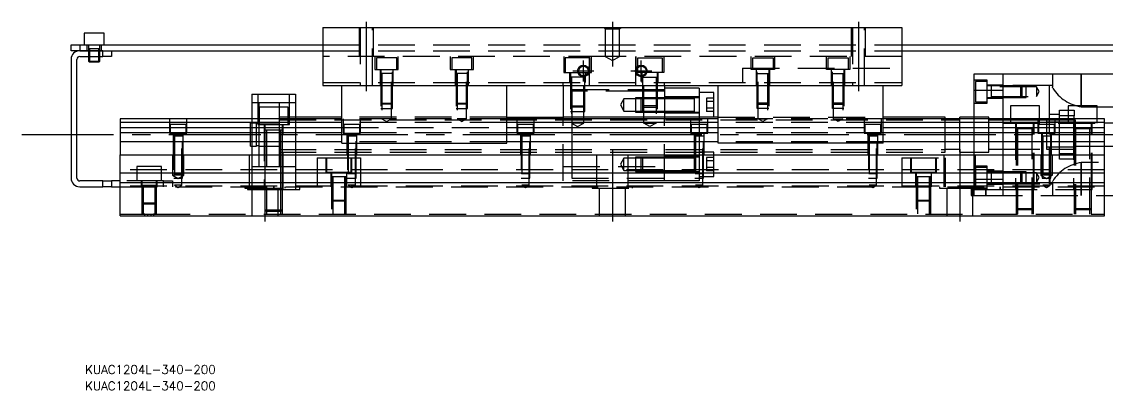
# Model space of a CAD drawing. Extents: x -28 to 553, y -302 to 112.
# Drawn here: x -17 to 358, y -301.5 to -174.2 of the extents above; entities that cross this region are included whole.
import ezdxf

# ---------------------------------------------------------------- set-up
doc = ezdxf.new("R2010")
doc.units = 0
doc.linetypes.add('CENTER', pattern=[50.8, 31.75, -6.35, 6.35, -6.35])
doc.linetypes.add('DASHED', pattern=[19.05, 12.7, -6.35])
doc.layers.get('0').update_dxf_attribs({"linetype": 'CONTINUOUS'})
doc.layers.add('CENTER', color=1, linetype='CENTER')
doc.styles.get("Standard").update_dxf_attribs({"font": 'txt.shx', "height": 3, "bigfont": 'bigfont.shx'})

# ---------------------------------------------------------------- blocks, each defined once
blk = doc.blocks.new('*U2')
at = {"color": 7, "linetype": 'CONTINUOUS'}
blk.add_text('KUAC1204L-340-200', height=3, dxfattribs=at).set_placement((4.84, -301.51))
blk = doc.blocks.new('*U3')
at = {"color": 7, "linetype": 'CONTINUOUS'}
blk.add_text('KUAC1204L-340-200', height=3, dxfattribs=at).set_placement((4.84, -295.86))

msp = doc.modelspace()

# ---------------------------------------------------------------- linework, layer by layer
at = {"color": 7, "linetype": 'CONTINUOUS'}
for p, q in [((87, -176.21), (87, -196.21)), ((87, -176.21), (287, -176.21)), ((287, -176.21), (287, -196.21)), ((11.5, -178.21), (4.5, -178.21)), ((4.5, -178.21), (4.5, -182.21)), ((11.5, -182.21), (11.5, -178.21)), ((0, -184.21), (0, -182.21)), ((0, -182.21), (3, -182.21)), ((3, -182.21), (3, -184.21)), ((3, -182.21), (87, -182.21)), ((287, -182.21), (371, -182.21)), ((3, -184.21), (0, -184.21)), ((0, -187.21), (0, -228.21)), ((2, -228.21), (2, -187.21)), ((3, -184.21), (11, -184.21)), ((11, -184.21), (3, -184.21)), ((3, -186.21), (11, -186.21)), ((6, -186.21), (6, -187.86)), ((6.35, -186.21), (6.35, -188.21)), ((9.65, -188.21), (9.65, -186.21)), ((10, -187.86), (10, -186.21)), ((11, -184.21), (87, -184.21)), ((11, -186.21), (11, -184.21)), ((14, -186.21), (11, -186.21)), ((14, -184.21), (14, -186.21)), ((287, -184.21), (363, -184.21)), ((6, -187.86), (10, -187.86)), ((6, -187.86), (6.35, -188.21)), ((9.65, -188.21), (6.35, -188.21)), ((9.65, -188.21), (10, -187.86)), ((312, -197.88029), (312, -192.21)), ((312, -192.21), (322, -192.21)), ((322, -192.21), (375, -192.21)), ((322, -207.71), (322, -192.21)), ((87, -196.21), (287, -196.21)), ((93.5, -216.21), (93.5, -196.21)), ((150.5, -216.21), (150.5, -196.21)), ((170, -196.21), (170, -207.71)), ((205, -196.21), (205, -207.71)), ((217, -197.21), (205, -197.21)), ((217, -197.21), (217, -207.71)), ((222, -198.71), (217, -198.71)), ((222, -207.21), (222, -198.71)), ((223.5, -216.21), (223.5, -196.21)), ((280.5, -216.21), (280.5, -196.21)), ((312, -197.88029), (322, -197.88029)), ((312, -207.71), (312, -197.88029)), ((62.5, -199.21), (62.5, -207.71)), ((62.5, -199.21), (77.5, -199.21)), ((77.5, -199.21), (77.5, -207.71)), ((219.5, -200.650598), (219.5, -201.8053)), ((222, -200.650598), (219.5, -200.650598)), ((222, -201.8053), (219.5, -201.8053)), ((219.5, -201.8053), (219.5, -204.1147)), ((222, -204.1147), (219.5, -204.1147)), ((219.5, -204.1147), (219.5, -205.269402)), ((222, -205.269402), (219.5, -205.269402)), ((334.5, -203.21), (324.5, -203.21)), ((324.5, -203.21), (324.5, -207.71)), ((334.5, -207.71), (334.5, -203.21)), ((354.5, -203.21), (344.5, -203.21)), ((344.5, -203.21), (344.5, -207.71)), ((354.5, -207.71), (354.5, -203.21)), ((93.5, -207.71), (17, -207.71)), ((17, -207.71), (17, -208.962272)), ((93.5, -208.962272), (17, -208.962272)), ((17, -208.962272), (17, -210.73668)), ((93.5, -207.21), (77.5, -207.21)), ((150.5, -207.21), (170, -207.21)), ((223.5, -207.71), (150.5, -207.71)), ((223.5, -208.962272), (150.5, -208.962272)), ((223.5, -207.21), (217, -207.21)), ((302, -207.21), (280.5, -207.21)), ((357, -207.71), (280.5, -207.71)), ((357, -208.962272), (280.5, -208.962272)), ((302, -207.71), (302, -207.21)), ((307, -207.71), (307, -207.21)), ((312, -207.21), (307, -207.21)), ((337, -208.209994), (337, -218.210006)), ((338, -208.96), (337, -208.96)), ((341.5, -208.96), (338, -208.96)), ((344.5, -208.96), (341.5, -208.96)), ((346.5, -208.96), (344.5, -208.96)), ((347, -208.96), (346.5, -208.96)), ((357, -241.21), (357, -207.71)), ((17, -210.73668), (93.5, -210.73668)), ((17, -210.73668), (17, -212.633076)), ((17, -212.633076), (17, -215.687372)), ((93.5, -212.633076), (17, -212.633076)), ((150.5, -210.73668), (223.5, -210.73668)), ((223.5, -212.633076), (150.5, -212.633076)), ((280.5, -210.73668), (357, -210.73668)), ((357, -212.633076), (280.5, -212.633076)), ((337, -211.01), (337, -212.71)), ((337, -212.71), (337, -217.46)), ((337, -213.21), (337, -218.210006)), ((17, -215.687372), (17, -220.21)), ((93.5, -215.687372), (17, -215.687372)), ((93.5, -216.21), (150.5, -216.21)), ((223.5, -215.687372), (150.5, -215.687372)), ((280.5, -216.21), (223.5, -216.21)), ((357, -215.687372), (280.5, -215.687372)), ((337, -217.46), (347, -217.46)), ((17, -226.51), (17, -220.21)), ((17, -220.21), (357, -220.21)), ((357, -226.51), (17, -226.51)), ((17, -229.91), (17, -226.51)), ((335.75, -226.51), (335.75, -226.71)), ((11, -229.21), (3, -229.21)), ((3, -231.21), (11, -231.21)), ((11, -231.21), (11, -229.21)), ((11, -229.21), (14, -229.21)), ((14, -231.21), (11, -231.21)), ((14, -229.21), (14, -231.21)), ((17, -229.21), (14, -229.21)), ((14, -231.21), (17, -231.21)), ((17, -241.21), (17, -229.91)), ((357, -229.91), (17, -229.91)), ((357, -234.21), (394, -234.21)), ((17, -241.21), (357, -241.21))]:
    msp.add_line(p, q, dxfattribs=at)
at = {"color": 3, "linetype": 'DASHED'}
for p, q in [((99.500006, -176.21), (99.500006, -186.21)), ((99.9, -176.21), (99.9, -196.21)), ((104.1, -196.21), (104.1, -176.21)), ((104.499994, -186.21), (104.499994, -176.21)), ((184.5, -176.71), (184, -176.21)), ((189.5, -176.71), (190, -176.21)), ((269.500006, -176.21), (269.500006, -186.21)), ((269.9, -176.21), (269.9, -196.21)), ((274.1, -196.21), (274.1, -176.21)), ((274.499994, -186.21), (274.499994, -176.21)), ((184.5, -176.71), (184.5, -186.21)), ((184.5, -176.71), (189.5, -176.71)), ((189.5, -186.21), (189.5, -176.71)), ((5.5, -182.21), (5.5, -184.21)), ((10.000006, -183.61), (5.999994, -183.61)), ((6, -182.21), (6, -186.21)), ((6.35, -183.61), (6.35, -186.21)), ((9.65, -186.21), (9.65, -183.61)), ((10, -186.21), (10, -182.21)), ((10.5, -184.21), (10.5, -182.21)), ((87, -182.21), (287, -182.21)), ((87, -184.21), (287, -184.21)), ((184.5, -186.21), (87, -186.21)), ((105, -186.21), (105, -190.71)), ((112.5, -186.71), (105.5, -186.71)), ((105.5, -186.71), (105.5, -190.71)), ((112.5, -190.71), (112.5, -186.71)), ((113, -190.71), (113, -186.21)), ((131, -186.21), (131, -190.71)), ((138.5, -186.71), (131.5, -186.71)), ((131.5, -186.71), (131.5, -190.71)), ((138.5, -190.71), (138.5, -186.71)), ((139, -190.71), (139, -186.21)), ((170.25, -186.21), (170.25, -191.71)), ((179.25, -186.71), (170.75, -186.71)), ((170.75, -186.71), (170.75, -191.71)), ((179, -186.21), (179, -196.21)), ((179.25, -191.71), (179.25, -186.71)), ((179.75, -191.71), (179.75, -186.21)), ((189.5, -186.21), (184.5, -186.21)), ((184.5, -186.21), (187, -187.653376)), ((187, -187.653376), (189.5, -186.21)), ((287, -186.21), (189.5, -186.21)), ((195, -186.21), (195, -196.21)), ((195.25, -191.71), (195.25, -186.21)), ((195.75, -186.71), (204.25, -186.71)), ((195.75, -191.71), (195.75, -186.71)), ((204.25, -186.71), (204.25, -191.71)), ((204.75, -186.21), (204.75, -191.71)), ((235, -190.71), (235, -186.21)), ((235.5, -186.71), (242.5, -186.71)), ((235.5, -190.71), (235.5, -186.71)), ((242.5, -186.71), (242.5, -190.71)), ((243, -186.21), (243, -190.71)), ((261, -190.71), (261, -186.21)), ((261.5, -186.71), (268.5, -186.71)), ((261.5, -190.71), (261.5, -186.71)), ((268.5, -186.71), (268.5, -190.71)), ((269, -186.21), (269, -190.71)), ((105, -190.71), (113, -190.71)), ((106.75, -190.71), (106.75, -196.21)), ((107, -190.71), (107, -204.21)), ((111, -204.21), (111, -190.71)), ((111.25, -196.21), (111.25, -190.71)), ((131, -190.71), (139, -190.71)), ((132.75, -190.71), (132.75, -196.21)), ((133, -190.71), (133, -204.21)), ((137, -204.21), (137, -190.71)), ((137.25, -196.21), (137.25, -190.71)), ((232, -190.21), (287, -190.21)), ((232, -190.21), (232, -195.21)), ((243, -190.71), (235, -190.71)), ((236.75, -196.21), (236.75, -190.71)), ((237, -204.21), (237, -190.71)), ((241, -190.71), (241, -204.21)), ((241.25, -190.71), (241.25, -196.21)), ((269, -190.71), (261, -190.71)), ((262.75, -196.21), (262.75, -190.71)), ((263, -204.21), (263, -190.71)), ((267, -190.71), (267, -204.21)), ((267.25, -190.71), (267.25, -196.21)), ((111.000006, -192.11), (106.999994, -192.11)), ((107.35, -192.11), (107.35, -207.71)), ((110.65, -207.71), (110.65, -192.11)), ((137.000006, -192.11), (132.999994, -192.11)), ((133.35, -192.11), (133.35, -207.71)), ((136.65, -207.71), (136.65, -192.11)), ((170.25, -191.71), (179.75, -191.71)), ((172.25, -191.71), (172.25, -195.21)), ((177.500006, -193.31), (172.499994, -193.31)), ((172.500006, -191.71), (172.500006, -205.21)), ((172.9, -193.31), (172.9, -209.21)), ((177.1, -209.21), (177.1, -193.31)), ((177.499994, -205.21), (177.499994, -191.71)), ((177.75, -195.21), (177.75, -191.71)), ((204.75, -191.71), (195.25, -191.71)), ((197.25, -195.21), (197.25, -191.71)), ((197.499994, -193.31), (202.500006, -193.31)), ((197.500006, -205.21), (197.500006, -191.71)), ((197.9, -209.21), (197.9, -193.31)), ((202.1, -193.31), (202.1, -209.21)), ((202.499994, -191.71), (202.499994, -205.21)), ((202.75, -191.71), (202.75, -195.21)), ((236.999994, -192.11), (241.000006, -192.11)), ((237.35, -207.71), (237.35, -192.11)), ((240.65, -192.11), (240.65, -207.71)), ((262.999994, -192.11), (267.000006, -192.11)), ((263.35, -207.71), (263.35, -192.11)), ((266.65, -192.11), (266.65, -207.71)), ((316.5, -194.360758), (312, -194.360758)), ((312.5, -194.860758), (312.5, -198.360758)), ((316.5, -194.860758), (312.5, -194.860758)), ((316.5, -202.360758), (316.5, -194.360758)), ((339, -192.21), (339, -196.687288)), ((349, -203.56635), (349, -192.21)), ((349, -192.21), (349, -203.56635)), ((87, -195.21), (287, -195.21)), ((170, -196.21), (170, -195.21)), ((205, -197.71), (170, -197.71)), ((173, -198.21), (173, -201.71)), ((177.1, -198.21), (173, -198.21)), ((177.5, -198.21), (177.1, -198.21)), ((197.5, -198.21), (177.5, -198.21)), ((197.9, -198.21), (197.5, -198.21)), ((202.1, -198.21), (197.9, -198.21)), ((202.5, -198.21), (202.1, -198.21)), ((205, -198.21), (202.5, -198.21)), ((205, -196.21), (205, -195.21)), ((312.5, -198.360758), (312.5, -201.860758)), ((322, -196.110758), (316.5, -196.110758)), ((322, -196.360758), (316.5, -196.360758)), ((317.9, -196.360752), (317.9, -200.360762)), ((333.5, -196.710758), (317.9, -196.710758)), ((338, -196.21), (322, -196.21)), ((328.15, -196.360758), (322, -196.360758)), ((328.15, -196.360762), (322, -196.360762)), ((328.15, -198.360758), (328.15, -196.360758)), ((328.5, -196.710758), (328.15, -196.360758)), ((330, -196.360762), (328.15, -196.360762)), ((328.15, -200.360758), (328.15, -198.360758)), ((328.5, -196.710758), (328.5, -198.360758)), ((328.5, -198.360758), (328.5, -200.010758)), ((330, -200.360752), (330, -196.360762)), ((333.5, -196.710758), (333.5, -198.360758)), ((334.452628, -198.360758), (333.5, -196.710758)), ((333.5, -198.360758), (333.5, -200.010758)), ((333.5, -200.010758), (334.452628, -198.360758)), ((338, -207.71), (338, -196.21)), ((339, -196.21), (338, -196.21)), ((339.038578, -196.924492), (339, -196.687288)), ((339.151334, -197.205906), (339.038578, -196.924492)), ((65, -202.21), (62.5, -202.21)), ((64.5, -199.21), (64.5, -209.71)), ((65, -203.71), (65, -202.21)), ((72, -202.21), (65, -202.21)), ((72, -203.71), (72, -202.21)), ((77.5, -202.21), (72, -202.21)), ((75.5, -209.71), (75.5, -199.21)), ((107, -202.36), (111, -202.36)), ((107, -202.36), (107.35, -202.71)), ((110.65, -202.71), (111, -202.36)), ((133, -202.36), (137, -202.36)), ((133, -202.36), (133.35, -202.71)), ((136.65, -202.71), (137, -202.36)), ((173, -201.71), (173, -205.21)), ((191, -200.86), (189.787564, -202.96)), ((191, -205.06), (191, -200.86)), ((195, -200.86), (191, -200.86)), ((195, -200.460006), (195, -205.459994)), ((197.39998, -200.460006), (195, -200.460006)), ((196.99998, -200.86), (195, -200.86)), ((197.4, -200.46), (197, -200.86)), ((197, -205.06), (197, -200.86)), ((197.5, -200.86), (197, -200.86)), ((197.5, -200.460006), (197.399994, -200.460006)), ((197.4, -200.46), (197.4, -205.46)), ((197.5, -200.46), (197.4, -200.46)), ((197.9, -200.46), (197.5, -200.46)), ((197.9, -200.460006), (197.5, -200.460006)), ((197.9, -200.86), (197.5, -200.86)), ((202.1, -200.46), (197.9, -200.46)), ((202.1, -200.460006), (197.9, -200.460006)), ((202.1, -200.86), (197.9, -200.86)), ((202.5, -200.46), (202.1, -200.46)), ((202.5, -200.460006), (202.1, -200.460006)), ((202.5, -200.86), (202.1, -200.86)), ((205, -200.46), (202.5, -200.46)), ((205, -200.460006), (202.5, -200.460006)), ((205, -200.86), (202.5, -200.86)), ((217, -200.21), (205, -200.21)), ((215.4, -200.46), (205.00002, -200.46)), ((215.4, -200.86), (205.00002, -200.86)), ((215.4, -200.46), (215.395, -200.46)), ((215.4, -202.809968), (215.4, -200.459994)), ((215.4, -200.717468), (215.4, -200.46)), ((217, -200.46), (215.4, -200.46)), ((215.405, -200.46), (215.4, -200.46)), ((215.4, -202.809954), (215.4, -200.717468)), ((241, -202.36), (237, -202.36)), ((237.35, -202.71), (237, -202.36)), ((241, -202.36), (240.65, -202.71)), ((267, -202.36), (263, -202.36)), ((263.35, -202.71), (263, -202.36)), ((267, -202.36), (266.65, -202.71)), ((312, -202.360758), (316.5, -202.360758)), ((312.5, -201.860758), (316.5, -201.860758)), ((316.5, -200.360758), (322, -200.360758)), ((316.5, -200.610758), (322, -200.610758)), ((317.9, -200.010758), (333.5, -200.010758)), ((322, -200.360752), (328.15, -200.360752)), ((322, -200.360758), (328.15, -200.360758)), ((328.15, -200.360758), (328.5, -200.010758)), ((328.15, -200.360752), (330, -200.360752)), ((75, -203.71), (65, -203.71)), ((65, -203.71), (65, -209.71)), ((72, -207.21), (72, -203.71)), ((75, -209.71), (75, -203.71)), ((107, -204.21), (111, -204.21)), ((110.65, -202.71), (107.35, -202.71)), ((133, -204.21), (137, -204.21)), ((136.65, -202.71), (133.35, -202.71)), ((172.5, -203.31), (175.5, -203.31)), ((172.5, -203.31), (172.9, -203.71)), ((172.500006, -205.21), (175.5, -205.21)), ((175.5, -203.71), (172.9, -203.71)), ((173, -205.21), (173, -207.71)), ((175.5, -203.31), (177.5, -203.31)), ((177.1, -203.71), (175.5, -203.71)), ((175.5, -205.21), (177.499994, -205.21)), ((177.1, -203.71), (177.5, -203.31)), ((189.787564, -202.96), (191, -205.06)), ((191, -205.06), (195, -205.06)), ((195, -205.06), (196.99998, -205.06)), ((195, -205.459994), (197.39998, -205.459994)), ((197, -205.06), (197.500006, -205.06)), ((197, -205.06), (197.4, -205.46)), ((197.399994, -205.459994), (205, -205.459994)), ((197.4, -205.46), (205, -205.46)), ((199.5, -203.31), (197.5, -203.31)), ((197.9, -203.71), (197.5, -203.31)), ((197.500006, -205.06), (202.499994, -205.06)), ((199.5, -205.21), (197.500006, -205.21)), ((197.9, -203.71), (199.5, -203.71)), ((202.5, -203.31), (199.5, -203.31)), ((199.5, -203.71), (202.1, -203.71)), ((202.499994, -205.21), (199.5, -205.21)), ((202.5, -203.31), (202.1, -203.71)), ((202.499994, -205.06), (205, -205.06)), ((205, -205.71), (217, -205.71)), ((205.00002, -205.06), (215.4, -205.06)), ((205.00002, -205.46), (215.405, -205.46)), ((215.395, -205.46), (217, -205.46)), ((215.4, -203.16002), (215.4, -202.809954)), ((215.4, -205.460006), (215.4, -202.809968)), ((215.4, -205.202552), (215.4, -203.16002)), ((215.4, -205.46), (215.4, -205.202552)), ((241, -204.21), (237, -204.21)), ((237.35, -202.71), (240.65, -202.71)), ((267, -204.21), (263, -204.21)), ((263.35, -202.71), (266.65, -202.71)), ((341.5, -206.21), (338, -206.21)), ((341.5, -204.71), (344.5, -204.71)), ((341.5, -206.71), (341.5, -204.71)), ((344.5, -204.71), (346.5, -204.71)), ((346.5, -204.71), (346.5, -206.71)), ((349, -203.56635), (374, -203.56635)), ((34, -207.71), (34, -212.71)), ((39.75, -209.71), (34.25, -209.71)), ((34.25, -209.71), (34.25, -212.71)), ((39.75, -212.71), (39.75, -209.71)), ((40, -212.71), (40, -207.71)), ((62, -217.21), (62, -209.21)), ((62.5, -209.21), (62, -209.21)), ((62.5, -207.71), (62.5, -220.21)), ((64.1, -209.21), (62.5, -209.21)), ((64.1, -217.21), (64.1, -209.21)), ((65, -209.41), (64.1, -209.41)), ((64.5, -209.71), (75.5, -209.71)), ((72, -209.21), (65, -209.21)), ((65, -217.21), (65, -209.41)), ((66.75, -209.71), (66.75, -232.21)), ((67, -209.71), (67, -211.71)), ((72, -219.21), (72, -207.21)), ((77.5, -207.21), (72, -207.21)), ((72, -208.085), (302, -208.085)), ((73, -211.71), (73, -209.71)), ((73.25, -232.21), (73.25, -209.71)), ((77.5, -207.71), (77.5, -220.21)), ((150.5, -207.21), (93.5, -207.21)), ((150.5, -207.71), (93.5, -207.71)), ((150.5, -208.962272), (93.5, -208.962272)), ((94, -207.71), (94, -212.71)), ((99.75, -209.71), (94.25, -209.71)), ((94.25, -209.71), (94.25, -212.71)), ((99.75, -212.71), (99.75, -209.71)), ((100, -212.71), (100, -207.71)), ((110.65, -207.71), (107.35, -207.71)), ((107.35, -207.71), (109, -208.662628)), ((109, -208.662628), (110.65, -207.71)), ((136.65, -207.71), (133.35, -207.71)), ((133.35, -207.71), (135, -208.662628)), ((135, -208.662628), (136.65, -207.71)), ((154, -207.71), (154, -212.71)), ((159.75, -209.71), (154.25, -209.71)), ((154.25, -209.71), (154.25, -212.71)), ((159.75, -212.71), (159.75, -209.71)), ((160, -212.71), (160, -207.71)), ((217, -207.21), (170, -207.21)), ((205, -207.21), (170, -207.21)), ((170, -229.21), (170, -207.71)), ((177.1, -209.21), (172.9, -209.21)), ((172.9, -209.21), (175, -210.422436)), ((173, -207.71), (173, -220.21)), ((175, -210.422436), (177.1, -209.21)), ((198.5, -207.210006), (175.5, -207.210006)), ((197.9, -209.21), (202.1, -209.21)), ((200, -210.422436), (197.9, -209.21)), ((202.1, -209.21), (200, -210.422436)), ((205, -229.21), (205, -207.71)), ((214, -207.71), (214, -212.71)), ((219.75, -209.71), (214.25, -209.71)), ((214.25, -209.71), (214.25, -212.71)), ((217, -207.71), (217, -209.71)), ((217, -209.71), (217, -211.01)), ((219.75, -212.71), (219.75, -209.71)), ((220, -212.71), (220, -207.71)), ((223.5, -207.21), (280.5, -207.21)), ((280.5, -207.71), (223.5, -207.71)), ((280.5, -208.962272), (223.5, -208.962272)), ((237.35, -207.71), (240.65, -207.71)), ((239, -208.662628), (237.35, -207.71)), ((240.65, -207.71), (239, -208.662628)), ((263.35, -207.71), (266.65, -207.71)), ((265, -208.662628), (263.35, -207.71)), ((266.65, -207.71), (265, -208.662628)), ((274, -207.71), (274, -212.71)), ((274, -207.71), (274, -212.71)), ((279.75, -209.71), (274.25, -209.71)), ((274.25, -209.71), (274.25, -212.71)), ((279.75, -209.71), (274.25, -209.71)), ((274.25, -209.71), (274.25, -212.71)), ((279.75, -212.71), (279.75, -209.71)), ((279.75, -212.71), (279.75, -209.71)), ((280, -212.71), (280, -207.71)), ((280, -212.71), (280, -207.71)), ((302, -213.21), (302, -207.71)), ((307, -208.21), (302, -208.21)), ((307, -213.21), (307, -207.71)), ((317, -207.21), (312, -207.21)), ((312, -220.21), (312, -207.71)), ((317, -207.71), (317, -207.21)), ((317, -213.21), (317, -207.71)), ((322, -208.21), (317, -208.21)), ((322, -209.21), (322, -207.71)), ((324.5, -208.21), (322, -208.21)), ((322, -209.21), (357, -209.21)), ((322, -220.21), (322, -209.21)), ((324.5, -207.71), (324.5, -209.21)), ((334.5, -208.21), (324.5, -208.21)), ((326.25, -209.21), (326.25, -232.21)), ((326.5, -209.21), (326.5, -211.21)), ((332.5, -211.21), (332.5, -209.21)), ((332.75, -232.21), (332.75, -209.21)), ((334, -207.71), (334, -212.71)), ((334, -207.71), (334, -212.71)), ((339.75, -209.71), (334.25, -209.71)), ((334.25, -209.71), (334.25, -212.71)), ((339.75, -209.71), (334.25, -209.71)), ((334.25, -209.71), (334.25, -212.71)), ((334.5, -209.21), (334.5, -207.71)), ((337, -208.21), (334.5, -208.21)), ((338, -208.21), (337, -208.21)), ((338, -209.21), (338, -207.71)), ((341.5, -208.21), (338, -208.21)), ((338, -209.71), (338, -209.21)), ((338, -212.71), (338, -209.71)), ((339.75, -212.71), (339.75, -209.71)), ((339.75, -212.71), (339.75, -209.71)), ((340, -212.71), (340, -207.71)), ((340, -212.71), (340, -207.71)), ((344.5, -206.71), (341.5, -206.71)), ((341.5, -207.71), (341.5, -206.71)), ((341.5, -209.21), (341.5, -207.71)), ((344.5, -208.21), (341.5, -208.21)), ((341.5, -219.71), (341.5, -209.21)), ((346.5, -206.71), (344.5, -206.71)), ((344.5, -207.71), (344.5, -209.21)), ((346.5, -208.21), (344.5, -208.21)), ((346.25, -209.21), (346.25, -232.21)), ((346.5, -207.71), (346.5, -206.71)), ((346.5, -209.21), (346.5, -207.71)), ((347, -208.21), (346.5, -208.21)), ((346.5, -209.21), (346.5, -211.21)), ((347, -209.21), (347, -208.21)), ((347, -211.21), (347, -209.21)), ((352.5, -211.21), (352.5, -209.21)), ((352.75, -232.21), (352.75, -209.21)), ((354.5, -209.21), (354.5, -207.71)), ((362, -209.21), (357, -209.21)), ((34, -212.71), (40, -212.71)), ((35.25, -212.71), (35.25, -220.21)), ((35.5, -212.71), (35.5, -228.21)), ((38.5, -213.71), (35.5, -213.71)), ((35.75, -213.71), (35.75, -230.71)), ((38.25, -230.71), (38.25, -213.71)), ((38.5, -228.21), (38.5, -212.71)), ((38.5, -213.71), (38.5, -213.705)), ((38.5, -213.715), (38.5, -213.71)), ((38.75, -220.21), (38.75, -212.71)), ((73.000006, -211.71), (66.999994, -211.71)), ((67, -211.71), (67, -220.21)), ((67.5, -211.71), (67.5, -240.71)), ((72.5, -240.71), (72.5, -211.71)), ((73, -220.21), (73, -211.71)), ((93.5, -210.73668), (150.5, -210.73668)), ((150.5, -212.633076), (93.5, -212.633076)), ((94, -212.71), (100, -212.71)), ((95.25, -212.71), (95.25, -220.21)), ((95.5, -212.71), (95.5, -228.21)), ((98.5, -213.71), (95.5, -213.71)), ((95.75, -213.71), (95.75, -230.71)), ((98.25, -230.71), (98.25, -213.71)), ((98.5, -228.21), (98.5, -212.71)), ((98.5, -213.71), (98.5, -213.705)), ((98.5, -213.715), (98.5, -213.71)), ((98.75, -220.21), (98.75, -212.71)), ((154, -212.71), (160, -212.71)), ((155.25, -212.71), (155.25, -220.21)), ((155.5, -212.71), (155.5, -228.21)), ((158.5, -213.71), (155.5, -213.71)), ((155.75, -213.71), (155.75, -230.71)), ((158.25, -230.71), (158.25, -213.71)), ((158.5, -228.21), (158.5, -212.71)), ((158.5, -213.71), (158.5, -213.705)), ((158.5, -213.715), (158.5, -213.71)), ((158.75, -220.21), (158.75, -212.71)), ((214, -212.71), (220, -212.71)), ((215.25, -212.71), (215.25, -220.21)), ((215.5, -212.71), (215.5, -228.21)), ((218.5, -213.71), (215.5, -213.71)), ((215.75, -213.71), (215.75, -230.71)), ((217, -211.01), (217, -212.71)), ((217, -212.71), (217, -213.710182)), ((217, -213.710182), (217, -220.21)), ((218.25, -230.71), (218.25, -213.71)), ((218.5, -228.21), (218.5, -212.71)), ((218.5, -213.71), (218.5, -213.705)), ((218.5, -213.715), (218.5, -213.71)), ((218.75, -220.21), (218.75, -212.71)), ((223.5, -210.73668), (280.5, -210.73668)), ((280.5, -212.633076), (223.5, -212.633076)), ((274, -212.71), (280, -212.71)), ((274, -212.71), (280, -212.71)), ((275.25, -212.71), (275.25, -220.21)), ((275.25, -212.71), (275.25, -220.21)), ((275.5, -212.71), (275.5, -228.21)), ((275.5, -212.71), (275.5, -228.21)), ((278.5, -213.71), (275.5, -213.71)), ((278.5, -213.71), (275.5, -213.71)), ((275.75, -213.71), (275.75, -230.71)), ((275.75, -213.71), (275.75, -230.71)), ((278.25, -230.71), (278.25, -213.71)), ((278.25, -230.71), (278.25, -213.71)), ((278.5, -228.21), (278.5, -212.71)), ((278.5, -228.21), (278.5, -212.71)), ((278.5, -213.71), (278.5, -213.705)), ((278.5, -213.71), (278.5, -213.705)), ((278.5, -213.715), (278.5, -213.71)), ((278.5, -213.715), (278.5, -213.71)), ((278.75, -220.21), (278.75, -212.71)), ((278.75, -220.21), (278.75, -212.71)), ((302, -219.21), (302, -213.21)), ((307, -219.21), (307, -213.21)), ((317, -219.21), (317, -213.21)), ((332.500006, -211.21), (326.499994, -211.21)), ((326.5, -211.21), (326.5, -232.21)), ((327, -211.21), (327, -240.71)), ((332, -240.71), (332, -211.21)), ((332.5, -232.21), (332.5, -211.21)), ((334, -212.71), (340, -212.71)), ((334, -212.71), (340, -212.71)), ((335.25, -212.71), (335.25, -220.21)), ((335.25, -212.71), (335.25, -220.21)), ((338.500006, -213.71), (335.499994, -213.71)), ((335.5, -212.71), (335.5, -213.71)), ((335.5, -212.71), (335.5, -228.21)), ((335.5, -213.71), (335.5, -220.21)), ((338.5, -213.71), (335.5, -213.71)), ((335.75, -213.71), (335.75, -230.71)), ((335.75, -213.71), (335.75, -230.71)), ((338, -213.21), (338, -212.71)), ((338, -230.21), (338, -213.21)), ((338.25, -230.71), (338.25, -213.71)), ((338.25, -230.71), (338.25, -213.71)), ((338.5, -213.71), (338.5, -212.71)), ((338.5, -228.21), (338.5, -212.71)), ((338.5, -213.71), (338.5, -213.705)), ((338.5, -220.21), (338.5, -213.71)), ((338.5, -213.715), (338.5, -213.71)), ((338.75, -220.21), (338.75, -212.71)), ((338.75, -220.21), (338.75, -212.71)), ((352.500006, -211.21), (346.499994, -211.21)), ((346.5, -211.21), (346.5, -232.21)), ((347, -211.21), (347, -240.71)), ((352, -240.71), (352, -211.21)), ((352.5, -232.21), (352.5, -211.21)), ((62, -217.21), (62.5, -217.21)), ((62.5, -217.21), (64.1, -217.21)), ((64.1, -217.01), (65, -217.01)), ((65, -220.21), (65, -217.21)), ((65, -217.21), (67, -217.21)), ((67, -217.21), (67.5, -217.21)), ((67.5, -217.21), (72, -217.21)), ((150.5, -215.687372), (93.5, -215.687372)), ((280.5, -215.687372), (223.5, -215.687372)), ((347, -217.21), (357, -217.21)), ((357, -217.21), (362, -217.21)), ((35, -220.21), (35, -227.21)), ((39, -227.21), (39, -220.21)), ((61.638098, -231.21), (61.638098, -220.21)), ((62.5, -220.21), (62.5, -226.51)), ((65, -224.21), (65, -220.21)), ((67, -220.21), (67, -226.51)), ((72, -218.335), (302, -218.335)), ((72, -224.21), (72, -219.21)), ((72, -219.21), (302, -219.21)), ((72.361902, -220.21), (72.361902, -231.21)), ((73, -226.51), (73, -220.21)), ((77.5, -220.21), (77.5, -226.51)), ((85, -221.21), (85, -231.21)), ((85, -221.21), (95.5, -221.21)), ((88, -221.21), (88, -226.21)), ((88.25, -221.21), (88.25, -226.21)), ((95.5, -221.21), (95.75, -221.21)), ((95.75, -221.21), (98.25, -221.21)), ((96.75, -226.21), (96.75, -221.21)), ((97, -226.21), (97, -221.21)), ((98.25, -221.21), (98.5, -221.21)), ((98.5, -221.21), (100, -221.21)), ((100, -221.21), (100, -231.21)), ((173, -220.21), (173, -226.51)), ((181.638098, -231.21), (181.638098, -220.21)), ((192.361902, -220.21), (192.361902, -231.21)), ((195, -220.960006), (195, -225.959994)), ((197.39998, -220.960006), (195, -220.960006)), ((197.4, -220.96), (197, -221.36)), ((205, -220.960006), (197.399994, -220.960006)), ((197.4, -220.96), (197.4, -225.96)), ((205, -220.96), (197.4, -220.96)), ((217, -220.71), (205, -220.71)), ((215.405, -220.96), (205.00002, -220.96)), ((217, -220.96), (215.395, -220.96)), ((215.4, -223.46), (215.4, -220.959994)), ((215.4, -225.960006), (215.4, -220.959994)), ((215.4, -225.960006), (215.4, -220.959994)), ((218.25, -219.21), (217, -219.21)), ((217, -220.21), (217, -224.71)), ((218.5, -219.21), (218.25, -219.21)), ((222, -219.21), (218.5, -219.21)), ((219.5, -221.150598), (219.5, -222.3053)), ((222, -221.150598), (219.5, -221.150598)), ((222, -220.21), (222, -219.21)), ((222, -226.51), (222, -220.21)), ((287, -221.21), (287, -231.21)), ((287, -221.21), (302, -221.21)), ((290, -221.21), (290, -226.21)), ((290.25, -221.21), (290.25, -226.21)), ((298.75, -226.21), (298.75, -221.21)), ((299, -226.21), (299, -221.21)), ((301.638098, -231.21), (301.638098, -220.21)), ((301.638098, -231.21), (301.638098, -220.21)), ((302, -218.21), (307, -218.21)), ((302, -221.21), (302, -231.21)), ((307, -219.21), (312, -219.21)), ((312, -219.21), (317, -219.21)), ((312, -226.51), (312, -220.21)), ((312.361902, -220.21), (312.361902, -231.21)), ((312.361902, -220.21), (312.361902, -231.21)), ((317, -218.21), (322, -218.21)), ((322, -218.21), (337.005, -218.21)), ((322, -226.51), (322, -220.21)), ((335, -220.21), (335, -227.21)), ((335.5, -220.21), (335.5, -226.46)), ((335.500006, -220.21), (335.500006, -226.460006)), ((336.995, -218.21), (346.5, -218.21)), ((337.005, -218.21), (346.5, -218.21)), ((338.499994, -226.460006), (338.499994, -220.21)), ((338.5, -226.46), (338.5, -220.21)), ((339, -227.21), (339, -220.21)), ((341.5, -219.71), (346.5, -219.71)), ((341.5, -221.71), (341.5, -219.71)), ((346.5, -218.21), (347, -218.21)), ((31.25, -224.21), (22.75, -224.21)), ((22.75, -224.21), (22.75, -226.51)), ((31.25, -226.51), (31.25, -224.21)), ((62.5, -224.21), (65, -224.21)), ((65, -224.21), (67, -224.21)), ((67, -224.21), (67.5, -224.21)), ((67.5, -224.21), (72, -224.21)), ((72, -224.21), (77.5, -224.21)), ((170, -224.21), (205, -224.21)), ((191, -221.36), (189.787564, -223.46)), ((189.787564, -223.46), (191, -225.56)), ((191, -225.56), (191, -221.36)), ((195, -221.36), (191, -221.36)), ((196.99998, -221.36), (195, -221.36)), ((197, -225.56), (197, -221.36)), ((205, -221.36), (197, -221.36)), ((215.4, -221.36), (205.00002, -221.36)), ((217, -224.71), (217, -226.51)), ((219.5, -222.3053), (219.5, -224.6147)), ((222, -222.3053), (219.5, -222.3053)), ((222, -224.6147), (219.5, -224.6147)), ((219.5, -224.6147), (219.5, -225.769402)), ((316.5, -224.059242), (312, -224.059242)), ((312.5, -224.559242), (312.5, -226.51)), ((316.5, -224.559242), (312.5, -224.559242)), ((316.5, -232.059242), (316.5, -224.059242)), ((346.5, -221.71), (341.5, -221.71)), ((374, -222.85365), (349, -222.85365)), ((349, -234.21), (349, -222.85365)), ((349, -222.85365), (349, -232.21)), ((357, -225.36), (17, -225.36)), ((22.75, -226.51), (22.75, -229.21)), ((31.25, -229.21), (31.25, -226.51)), ((39, -227.21), (35, -227.21)), ((35, -227.21), (37, -228.3647)), ((35.5, -226.46), (38.5, -226.46)), ((35.5, -226.46), (35.55, -226.51)), ((35.5, -228.21), (38.5, -228.21)), ((35.500006, -226.460006), (35.500006, -226.51)), ((35.55, -226.51), (35.75, -226.71)), ((38.25, -226.71), (35.75, -226.71)), ((37, -228.3647), (39, -227.21)), ((38.25, -226.71), (38.45, -226.51)), ((38.45, -226.51), (38.5, -226.46)), ((38.499994, -226.51), (38.499994, -226.460006)), ((62.5, -226.51), (62.5, -229.91)), ((67, -226.51), (67, -229.91)), ((73, -229.91), (73, -226.51)), ((77.5, -226.51), (77.5, -229.91)), ((88, -226.21), (97, -226.21)), ((89.75, -226.21), (89.75, -231.21)), ((95.000006, -227.81), (89.999994, -227.81)), ((90, -226.21), (90, -240.71)), ((90.4, -227.81), (90.4, -240.71)), ((94.6, -240.71), (94.6, -227.81)), ((95, -240.71), (95, -226.21)), ((95.25, -231.21), (95.25, -226.21)), ((95.5, -226.46), (98.5, -226.46)), ((95.5, -226.46), (95.55, -226.51)), ((95.5, -228.21), (98.5, -228.21)), ((95.500006, -226.460006), (95.500006, -226.51)), ((95.55, -226.51), (95.75, -226.71)), ((98.25, -226.71), (95.75, -226.71)), ((98.25, -226.71), (98.45, -226.51)), ((98.45, -226.51), (98.5, -226.46)), ((98.499994, -226.51), (98.499994, -226.460006)), ((155.5, -226.46), (158.5, -226.46)), ((155.5, -226.46), (155.55, -226.51)), ((155.5, -228.21), (158.5, -228.21)), ((155.500006, -226.460006), (155.500006, -226.51)), ((155.55, -226.51), (155.75, -226.71)), ((158.25, -226.71), (155.75, -226.71)), ((158.25, -226.71), (158.45, -226.51)), ((158.45, -226.51), (158.5, -226.46)), ((158.499994, -226.51), (158.499994, -226.460006)), ((205, -226.485918), (170, -226.485918)), ((173, -226.51), (173, -228.21)), ((173, -228.21), (205, -228.21)), ((191, -225.56), (195, -225.56)), ((195, -225.56), (196.99998, -225.56)), ((195, -225.959994), (197.39998, -225.959994)), ((197, -225.56), (205, -225.56)), ((197, -225.56), (197.4, -225.96)), ((197.399994, -225.959994), (205, -225.959994)), ((197.4, -225.96), (205, -225.96)), ((205, -226.21), (217, -226.21)), ((205.00002, -225.56), (215.4, -225.56)), ((205.00002, -225.96), (215.4, -225.96)), ((215.395, -225.96), (215.4, -225.96)), ((215.4, -225.96), (215.405, -225.96)), ((215.4, -225.96), (215.500006, -225.96)), ((215.5, -226.46), (218.5, -226.46)), ((215.5, -226.46), (215.55, -226.51)), ((215.5, -228.21), (218.5, -228.21)), ((215.500006, -225.96), (217, -225.96)), ((215.500006, -226.460006), (215.500006, -226.51)), ((215.55, -226.51), (215.75, -226.71)), ((218.25, -226.71), (215.75, -226.71)), ((217, -226.51), (217, -228.21)), ((217, -227.71), (218.499994, -227.71)), ((217, -228.21), (217, -229.21)), ((218.25, -226.71), (218.45, -226.51)), ((218.45, -226.51), (218.5, -226.46)), ((218.499994, -226.51), (218.499994, -226.460006)), ((218.499994, -227.71), (222, -227.71)), ((222, -225.769402), (219.5, -225.769402)), ((222, -227.71), (222, -226.51)), ((275.5, -226.46), (278.5, -226.46)), ((275.5, -226.46), (275.55, -226.51)), ((275.5, -226.46), (278.5, -226.46)), ((275.5, -226.46), (275.55, -226.51)), ((275.5, -228.21), (278.5, -228.21)), ((275.5, -228.21), (278.5, -228.21)), ((275.500006, -226.460006), (275.500006, -226.51)), ((275.500006, -226.460006), (275.500006, -226.51)), ((275.55, -226.51), (275.75, -226.71)), ((275.55, -226.51), (275.75, -226.71)), ((278.25, -226.71), (275.75, -226.71)), ((278.25, -226.71), (275.75, -226.71)), ((278.25, -226.71), (278.45, -226.51)), ((278.25, -226.71), (278.45, -226.51)), ((278.45, -226.51), (278.5, -226.46)), ((278.45, -226.51), (278.5, -226.46)), ((278.499994, -226.51), (278.499994, -226.460006)), ((278.499994, -226.51), (278.499994, -226.460006)), ((290, -226.21), (299, -226.21)), ((291.75, -226.21), (291.75, -231.21)), ((297.000006, -227.81), (291.999994, -227.81)), ((292, -226.21), (292, -226.51)), ((292.000006, -226.21), (292.000006, -240.71)), ((292.4, -227.81), (292.4, -240.71)), ((296.6, -240.71), (296.6, -227.81)), ((296.999994, -240.71), (296.999994, -226.21)), ((297, -226.51), (297, -226.21)), ((297.25, -231.21), (297.25, -226.21)), ((312, -228.53971), (312, -226.51)), ((312, -228.53971), (322, -228.53971)), ((312, -229.91), (312, -228.53971)), ((312.5, -226.51), (312.5, -228.059242)), ((312.5, -228.059242), (312.5, -229.91)), ((322, -225.809242), (316.5, -225.809242)), ((317.9, -226.059242), (316.5, -226.059242)), ((317.9, -226.059238), (317.9, -230.059248)), ((322, -226.059242), (317.9, -226.059242)), ((333.5, -226.409242), (317.9, -226.409242)), ((328.15, -226.059242), (322, -226.059242)), ((328.15, -226.059248), (322, -226.059248)), ((322, -229.91), (322, -226.51)), ((328.15, -228.059242), (328.15, -226.059242)), ((328.5, -226.409242), (328.15, -226.059242)), ((330, -226.059248), (328.15, -226.059248)), ((328.15, -230.059242), (328.15, -228.059242)), ((328.5, -226.409242), (328.5, -228.059242)), ((328.5, -228.059242), (328.5, -229.709242)), ((330, -230.059238), (330, -226.059248)), ((333.5, -226.409242), (333.5, -229.709242)), ((334.452628, -228.059242), (333.5, -226.409242)), ((333.5, -229.709242), (334.452628, -228.059242)), ((339, -227.21), (335, -227.21)), ((335, -227.21), (337, -228.3647)), ((335.5, -226.46), (338.5, -226.46)), ((335.5, -226.46), (335.55, -226.51)), ((335.5, -226.46), (338.5, -226.46)), ((335.5, -226.46), (335.55, -226.51)), ((335.5, -228.21), (338.5, -228.21)), ((335.500006, -226.460006), (335.500006, -226.51)), ((335.500006, -226.460006), (335.500006, -226.51)), ((335.500006, -226.51), (335.500006, -228.21)), ((335.500006, -228.21), (338.499994, -228.21)), ((335.55, -226.51), (335.75, -226.71)), ((338.25, -226.71), (335.75, -226.71)), ((338.25, -226.71), (335.75, -226.71)), ((337, -228.3647), (339, -227.21)), ((338.25, -226.71), (338.45, -226.51)), ((338.25, -226.71), (338.45, -226.51)), ((338.45, -226.51), (338.5, -226.46)), ((338.45, -226.51), (338.5, -226.46)), ((338.499994, -226.51), (338.499994, -226.460006)), ((338.499994, -226.51), (338.499994, -226.460006)), ((338.499994, -228.21), (338.499994, -226.51)), ((32, -229.21), (17, -229.21)), ((357, -231.06), (17, -231.06)), ((17, -231.21), (357, -231.21)), ((24.25, -229.21), (24.25, -231.21)), ((29.500006, -230.81), (24.499994, -230.81)), ((24.5, -229.21), (24.5, -240.71)), ((24.9, -230.81), (24.9, -240.71)), ((24.9, -231.21), (29.1, -231.21)), ((29.1, -240.71), (29.1, -230.81)), ((29.5, -240.71), (29.5, -229.21)), ((29.75, -231.21), (29.75, -229.21)), ((32, -231.21), (32, -229.21)), ((32, -229.21), (35, -229.21)), ((35, -229.21), (35, -231.21)), ((38.25, -230.71), (35.75, -230.71)), ((35.75, -230.71), (37, -231.431688)), ((37, -231.431688), (38.25, -230.71)), ((60, -231.21), (60, -231.71)), ((60, -231.71), (74, -231.71)), ((61, -231.21), (61, -232.21)), ((61, -232.21), (70, -232.21)), ((62.5, -229.91), (62.5, -231.21)), ((62.5, -231.21), (62.5, -231.71)), ((62.5, -231.71), (62.5, -241.21)), ((67, -229.91), (67, -231.21)), ((67, -231.21), (67, -232.21)), ((67, -232.21), (67, -239.21)), ((67.000006, -232.21), (67.000006, -239.210006)), ((70, -231.21), (70, -232.21)), ((70, -232.21), (70, -231.21)), ((70, -232.21), (79, -232.21)), ((71.5, -241.21), (71.5, -231.71)), ((72.999994, -239.210006), (72.999994, -232.21)), ((73, -231.21), (73, -229.91)), ((73, -232.21), (73, -231.21)), ((73, -239.21), (73, -232.21)), ((74, -231.71), (74, -231.21)), ((77.5, -229.91), (77.5, -232.21)), ((79, -232.21), (79, -231.21)), ((98.25, -230.71), (95.75, -230.71)), ((95.75, -230.71), (97, -231.431688)), ((97, -231.431688), (98.25, -230.71)), ((158.25, -230.71), (155.75, -230.71)), ((155.75, -230.71), (157, -231.431688)), ((157, -231.431688), (158.25, -230.71)), ((205, -229.21), (170, -229.21)), ((180, -231.21), (180, -231.71)), ((180, -231.71), (194, -231.71)), ((182.5, -231.71), (182.5, -241.21)), ((191.5, -241.21), (191.5, -231.71)), ((194, -231.71), (194, -231.21)), ((217, -229.21), (205, -229.21)), ((218.25, -230.71), (215.75, -230.71)), ((215.75, -230.71), (217, -231.431688)), ((217, -231.431688), (218.25, -230.71)), ((278.25, -230.71), (275.75, -230.71)), ((275.75, -230.71), (277, -231.431688)), ((278.25, -230.71), (275.75, -230.71)), ((275.75, -230.71), (277, -231.431688)), ((277, -231.431688), (278.25, -230.71)), ((277, -231.431688), (278.25, -230.71)), ((300, -231.21), (300, -231.71)), ((300, -231.21), (300, -231.71)), ((300, -231.71), (314, -231.71)), ((300, -231.71), (314, -231.71)), ((302.5, -231.71), (302.5, -241.21)), ((302.5, -231.71), (302.5, -241.21)), ((311, -231.21), (311, -232.21)), ((311, -232.21), (321, -232.21)), ((311, -232.21), (311, -234.21)), ((311.5, -241.21), (311.5, -231.71)), ((311.5, -241.21), (311.5, -231.71)), ((312, -231.21), (312, -229.91)), ((312, -234.21), (312, -231.21)), ((312, -232.059242), (316.5, -232.059242)), ((312.5, -229.91), (312.5, -231.21)), ((312.5, -231.559242), (316.5, -231.559242)), ((314, -231.71), (314, -231.21)), ((314, -231.71), (314, -231.21)), ((314, -231.71), (314, -231.21)), ((316, -234.21), (316, -232.21)), ((316, -232.21), (316, -234.21)), ((316.5, -230.059242), (317.9, -230.059242)), ((316.5, -230.309242), (322, -230.309242)), ((317.9, -229.709242), (333.5, -229.709242)), ((317.9, -230.059242), (322, -230.059242)), ((321, -232.21), (321, -231.21)), ((321, -231.21), (321, -232.21)), ((321, -232.21), (357, -232.21)), ((322, -232.21), (322, -229.91)), ((322, -230.059238), (328.15, -230.059238)), ((322, -230.059242), (328.15, -230.059242)), ((322, -230.21), (338, -230.21)), ((322, -234.21), (322, -232.21)), ((326.5, -232.21), (326.5, -238.71)), ((326.500006, -232.21), (326.500006, -238.710006)), ((328.15, -230.059242), (328.5, -229.709242)), ((328.15, -230.059238), (330, -230.059238)), ((332.499994, -238.710006), (332.499994, -232.21)), ((332.5, -238.71), (332.5, -232.21)), ((338.25, -230.71), (335.75, -230.71)), ((335.75, -230.71), (337, -231.431688)), ((338.25, -230.71), (335.75, -230.71)), ((335.75, -230.71), (337, -231.431688)), ((337, -231.431688), (338.25, -230.71)), ((337, -231.431688), (338.25, -230.71)), ((338, -230.21), (339, -230.21)), ((339, -229.732712), (339.03286, -229.515332)), ((339, -229.732712), (339, -234.21)), ((339.03286, -229.515332), (339.130496, -229.257592)), ((346.5, -232.21), (346.5, -238.71)), ((346.500006, -232.21), (346.500006, -238.710006)), ((349, -232.21), (349, -234.21)), ((352.499994, -238.710006), (352.499994, -232.21)), ((352.5, -238.71), (352.5, -232.21)), ((90, -235.81), (95, -235.81)), ((90, -235.81), (90.4, -236.21)), ((94.6, -236.21), (90.4, -236.21)), ((94.6, -236.21), (95, -235.81)), ((292, -235.81), (297, -235.81)), ((292, -235.81), (292.4, -236.21)), ((296.6, -236.21), (292.4, -236.21)), ((296.6, -236.21), (297, -235.81)), ((311, -234.21), (316, -234.21)), ((316, -234.21), (357, -234.21)), ((24.5, -236.81), (29.5, -236.81)), ((24.5, -236.81), (24.9, -237.21)), ((29.1, -237.21), (24.9, -237.21)), ((29.1, -237.21), (29.5, -236.81)), ((67, -239.21), (73, -239.21)), ((67, -239.21), (67.5, -239.71)), ((67.000006, -239.210006), (67.000006, -240.71)), ((72.5, -239.71), (67.5, -239.71)), ((72.5, -239.71), (73, -239.21)), ((72.999994, -240.71), (72.999994, -239.210006)), ((326.5, -238.71), (332.5, -238.71)), ((326.5, -238.71), (327, -239.21)), ((326.500006, -238.710006), (326.500006, -240.71)), ((332, -239.21), (327, -239.21)), ((332, -239.21), (332.5, -238.71)), ((332.499994, -240.71), (332.499994, -238.710006)), ((346.5, -238.71), (352.5, -238.71)), ((346.5, -238.71), (347, -239.21)), ((346.500006, -238.710006), (346.500006, -240.71)), ((352, -239.21), (347, -239.21)), ((352, -239.21), (352.5, -238.71)), ((352.499994, -240.71), (352.499994, -238.710006)), ((17, -240.71), (25.500008, -240.71)), ((25.500008, -240.71), (24.500006, -240.71)), ((25.500008, -241.21), (25.500008, -240.71)), ((25.500008, -240.71), (26.359688, -240.71)), ((26.359688, -240.71), (27.640312, -240.71)), ((26.359688, -240.71), (26.359688, -241.21)), ((27.640312, -241.21), (27.640312, -240.71)), ((27.640312, -240.71), (28.499992, -240.71)), ((29.499994, -240.71), (28.499992, -240.71)), ((28.499992, -240.71), (28.499992, -241.21)), ((28.499992, -240.71), (357, -240.71))]:
    msp.add_line(p, q, dxfattribs=at)
at = {"color": 3, "linetype": 'CONTINUOUS'}
for centre in [(177, -191.21), (197, -191.21)]:
    msp.add_circle(centre, 2, dxfattribs=at)
at = {"color": 7, "linetype": 'CONTINUOUS'}
for centre in [(177, -191.21), (197, -191.21)]:
    msp.add_circle(centre, 1.65, dxfattribs=at)
for centre, radius, start, end in [((3, -187.21), 3, 90, 180), ((3, -187.21), 1, 90, 180), ((3, -228.21), 3, 180, 270), ((3, -228.21), 1, 180, 270)]:
    msp.add_arc(centre, radius, start, end, dxfattribs=at)
at = {"color": 3, "linetype": 'DASHED'}
for centre, radius, start, end in [((350.996387, -189.669917), 14.039103, 212.46509038, 261.82472024), ((350.833763, -236.486991), 13.756114, 97.66063686, 148.29534379)]:
    msp.add_arc(centre, radius, start, end, dxfattribs=at)
at = {"layer": 'CENTER', "color": 1, "linetype": 'CENTER'}
for p, q in [((102, -174.21), (102, -198.21)), ((187, -174.21), (187, -189.653376)), ((272, -174.21), (272, -198.21)), ((173.35, -191.21), (180.65, -191.21)), ((177, -194.86), (177, -187.56)), ((193.35, -191.21), (200.65, -191.21)), ((197, -194.86), (197, -187.56)), ((-17.038029, -213.21), (411.347774, -213.21)), ((67, -218.21), (67, -243.21)), ((187, -218.21), (187, -243.21)), ((307, -218.21), (307, -243.21))]:
    msp.add_line(p, q, dxfattribs=at)

# ---------------------------------------------------------------- block references
at = {"color": 7, "linetype": 'CONTINUOUS'}
for name in ['*U3', '*U2']:
    msp.add_blockref(name, (0, 0), dxfattribs=at)

doc.saveas('drawing.dxf')
